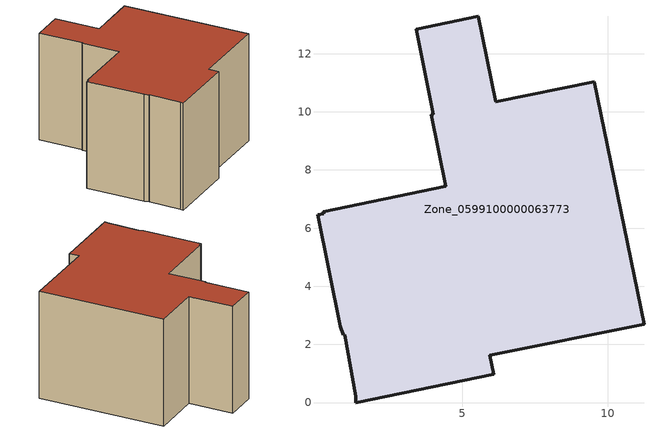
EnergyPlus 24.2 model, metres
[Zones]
Zone_0599100000063773
 floor ground (C_G): 3.92,9.9 4,9.91 3.4,12.84 5.54,13.28 6.14,10.34 9.53,11.03 11.24,2.7 5.93,1.62 6.07,0.97 1.34,0 1.33,0.22 0.96,2.34 0.9,2.33 0.8,2.62 0.01,6.45 0.23,6.49 0.21,6.57 4.43,7.43 z0
 wall outside (C_F): 4,9.91 3.92,9.9 4.43,7.43 0.21,6.57 0.23,6.49 0.01,6.45 0.8,2.62 0.9,2.33 0.96,2.34 1.33,0.22 1.34,0 6.07,0.97 5.93,1.62 11.24,2.7 9.53,11.03 6.14,10.34 5.54,13.28 3.4,12.84 4,9.91 z0:7.3
 roof outside (C_R): 0.01,6.45 0.8,2.62 0.9,2.33 0.96,2.34 1.33,0.22 1.34,0 6.07,0.97 5.93,1.62 11.24,2.7 9.53,11.03 6.14,10.34 5.54,13.28 3.4,12.84 4,9.91 3.92,9.9 4.43,7.43 0.21,6.57 0.23,6.49 z7.3
[BUILDING]
Pand.0599100000063773: North Axis=0; Terrain=City; Loads Convergence Tolerance Value=0.04; Temperature Convergence Tolerance Value=0.4; Solar Distribution=FullExterior; Maximum Number of Warmup Days=25; Minimum Number of Warmup Days=1
[Site:Location]
Rotterdam.The.Hague.AP_ZH_NLD Design_Conditions: Latitude=51.96; Longitude=4.45; Time Zone=1; Elevation=-4.5
[SITE:GROUNDTEMPERATURE:BUILDINGSURFACE]
18, 18, 18, 18, 18, 18, 18, 18, 18, 18, 18, 18
[MATERIAL] Thermal Absorptance=0.9; Solar Absorptance=0.7; Visible Absorptance=0.7
Name | Roughness | Thickness | Conductivity | Density | Specific Heat
G.TC.1975-1991 | MediumSmooth | 0.15 | 0.288461 | 540 | 1210
F.TC.1975-1991 | Rough | 0.3 | 0.230769 | 1920 | 840
R.TC.1975-1991 | MediumRough | 0.2 | 0.153846 | 1500 | 1000
[CONSTRUCTION]
C_G: G.TC.1975-1991
C_F: F.TC.1975-1991
C_R: R.TC.1975-1991
[ZONE]
Zone_0599100000063773: Type=1; Multiplier=1; Ceiling Height=Autocalculate; Volume=Autocalculate; Floor Area=autocalculate; Part of Total Floor Area=Yes
[ZONEINFILTRATION:DESIGNFLOWRATE]
Infil_Zone_0599100000063773: Zone or ZoneList or Space or SpaceList=Zone_0599100000063773; Schedule=AlwaysOn; Design Flow Rate Calculation Method=Flow/Area; Flow Rate per Floor Area=0.003; Constant Term Coefficient=1; Temperature Term Coefficient=0; Velocity Term Coefficient=0; Velocity Squared Term Coefficient=0
[HVACTEMPLATE:ZONE:IDEALLOADSAIRSYSTEM]
Zone_0599100000063773: Maximum Heating Supply Air Temperature=50; Minimum Cooling Supply Air Temperature=13; Maximum Heating Supply Air Humidity Ratio=0.0156; Minimum Cooling Supply Air Humidity Ratio=0.0077; Heating Limit=NoLimit; Cooling Limit=NoLimit; Dehumidification Control Type=ConstantSensibleHeatRatio; Cooling Sensible Heat Ratio=0.7; Dehumidification Setpoint=60; Humidification Control Type=None; Humidification Setpoint=30; Outdoor Air Method=None; Outdoor Air Flow Rate per Person=0.00944; Outdoor Air Flow Rate per Zone Floor Area=0; Outdoor Air Flow Rate per Zone=0; Demand Controlled Ventilation Type=None; Outdoor Air Economizer Type=NoEconomizer; Heat Recovery Type=None; Sensible Heat Recovery Effectiveness=0.7; Latent Heat Recovery Effectiveness=0.65
[ZONECONTROL:THERMOSTAT]
ThermostatControl_Zone_0599100000063773: Zone or ZoneList=Zone_0599100000063773; Control Type Schedule=DualSetpointControlType; Control 1=Thermostat_Zone_0599100000063773; Temperature Difference Between Cutout And Setpoint=0
[THERMOSTATSETPOINT:DUALSETPOINT]
Thermostat_Zone_0599100000063773: Heating Setpoint Temperature Schedule=HeatingSetpoint_Zone_0599100000063773; Cooling Setpoint Temperature Schedule=CoolingSetpoint_Zone_0599100000063773
[SCHEDULE:COMPACT]
HeatingSetpoint_Zone_0599100000063773: Through: 12/31, For: AllDays, Until: 24:00, 21
CoolingSetpoint_Zone_0599100000063773: Through: 12/31, For: AllDays, Until: 24:00, 24
DualSetpointControlType: Through: 12/31, For: AllDays, Until: 24:00, 4
AlwaysOn: Through: 12/31, For: AllDays, Until: 24:00, 1
